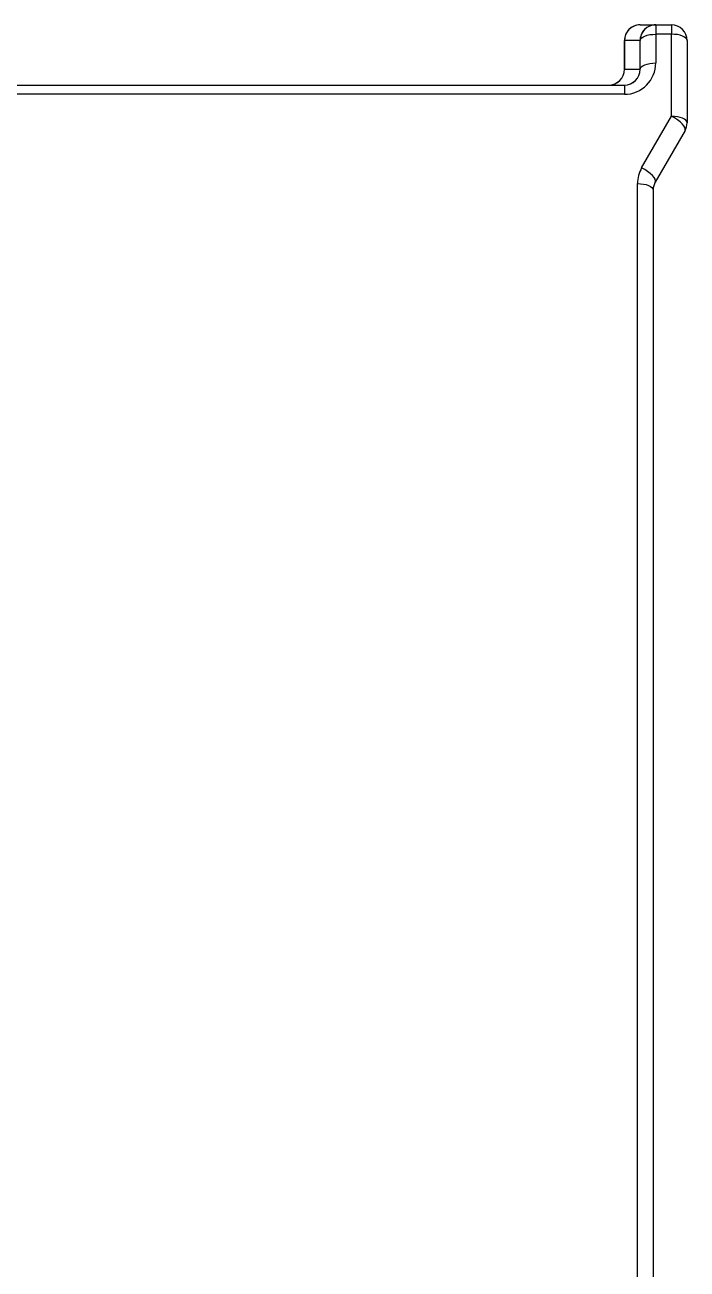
# Model space of a CAD drawing. Header units: millimetres. Extents: x 195 to 221, y 165 to 271.
# Drawn here: x 208.57 to 221.24, y 245.08 to 268.87 of the extents above; entities that cross this region are included whole.
import ezdxf

# ---------------------------------------------------------------- set-up
doc = ezdxf.new("R2010")
doc.units = ezdxf.units.MM

msp = doc.modelspace()

# ---------------------------------------------------------------- linework, layer by layer
at = {"color": 7, "linetype": 'Continuous', "lineweight": 25}
for p, q in [((220.339, 268.869), (220.638, 268.869)), ((220.638, 268.869), (220.639, 268.869)), ((220.639, 268.869), (220.939, 268.869)), ((220.639, 268.869), (220.639, 268.691)), ((220.939, 268.869), (220.939, 268.691)), ((220.639, 268.691), (220.639, 268.141)), ((220.939, 268.691), (220.639, 268.691)), ((220.939, 267.121), (220.939, 268.691)), ((220.338, 268.569), (220.039, 268.569)), ((220.039, 268.569), (220.039, 268.019)), ((220.039, 268.019), (220.039, 268.569)), ((220.039, 268.569), (220.039, 268.569)), ((220.338, 268.019), (220.338, 268.569)), ((220.339, 268.569), (220.338, 268.569)), ((220.339, 268.019), (220.339, 268.569)), ((221.239, 268.569), (221.239, 266.999)), ((220.039, 268.019), (220.338, 268.019)), ((220.039, 268.019), (220.039, 268.019)), ((220.338, 268.019), (220.339, 268.019)), ((198.989, 267.719), (220.039, 267.719)), ((220.039, 267.719), (220.039, 267.541)), ((220.039, 267.541), (198.989, 267.541)), ((220.369, 266.135), (220.939, 267.121)), ((221.199, 266.849), (220.629, 265.863)), ((220.289, 235.76), (220.289, 265.835)), ((220.589, 265.713), (220.589, 235.638))]:
    msp.add_line(p, q, dxfattribs=at)
at = {"color": 7, "linetype": 'Continuous', "lineweight": 25, "flags": 128}
for points in [[(220.339, 268.569), (220.345, 268.593), (220.362, 268.615), (220.389, 268.637), (220.427, 268.655), (220.472, 268.67), (220.524, 268.682), (220.58, 268.688), (220.639, 268.691)], [(221.239, 268.569), (221.233, 268.593), (221.216, 268.615), (221.188, 268.637), (221.151, 268.655), (221.106, 268.67), (221.054, 268.682), (220.997, 268.688), (220.939, 268.691)], [(220.339, 268.019), (220.345, 268.043), (220.362, 268.065), (220.389, 268.087), (220.427, 268.105), (220.472, 268.12), (220.524, 268.132), (220.58, 268.138), (220.639, 268.141)], [(221.199, 266.849), (221.204, 266.873), (221.197, 266.904), (221.177, 266.939), (221.145, 266.977), (221.103, 267.016), (221.053, 267.054), (220.997, 267.09), (220.939, 267.121)], [(221.239, 266.999), (221.233, 267.023), (221.216, 267.046), (221.188, 267.067), (221.151, 267.085), (221.106, 267.101), (221.054, 267.112), (220.997, 267.119), (220.939, 267.121)], [(220.629, 265.863), (220.635, 265.887), (220.627, 265.917), (220.607, 265.952), (220.575, 265.99), (220.533, 266.03), (220.483, 266.068), (220.428, 266.103), (220.369, 266.135)], [(220.289, 265.835), (220.347, 265.832), (220.404, 265.825), (220.456, 265.814), (220.501, 265.799), (220.538, 265.78), (220.566, 265.759), (220.583, 265.736), (220.589, 265.713)]]:
    msp.add_lwpolyline(points, dxfattribs=at)
at = {"color": 7, "linetype": 'Continuous', "lineweight": 25}
for centre, radius, start, end in [((220.339, 268.569), 0.3, 90.0516, 180.0516), ((220.339, 268.569), 0.3, 90, 180), ((220.638, 268.569), 0.3, 90.0516, 180.0516), ((220.639, 268.569), 0.3, 90, 180), ((220.939, 268.569), 0.3, 0, 90), ((220.039, 268.141), 0.6, 270, 0), ((219.739, 268.019), 0.3, 270, 0), ((219.74, 268.019), 0.3, 270.0516, 0.051), ((220.039, 268.019), 0.3, 270, 0), ((220.039, 268.019), 0.3, 270.0516, 0.051), ((220.939, 266.999), 0.3, 330, 0), ((220.889, 265.835), 0.6, 150, 180), ((220.889, 265.713), 0.3, 150, 180)]:
    msp.add_arc(centre, radius, start, end, dxfattribs=at)

doc.saveas('drawing.dxf')
